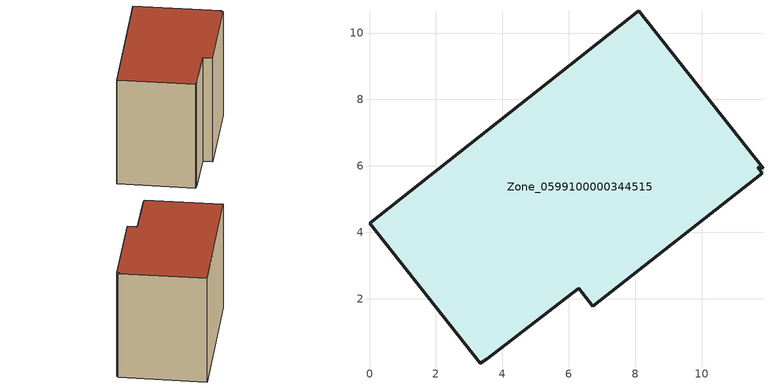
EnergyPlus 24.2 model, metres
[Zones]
Zone_0599100000344515
 floor ground (C_G): 0,4.27 8.1,10.68 11.85,5.94 11.69,5.96 11.82,5.78 6.72,1.77 6.3,2.32 3.55,0.19 3.33,0.05 z0
 wall outside (C_F): 11.82,5.78 11.69,5.96 11.85,5.94 8.1,10.68 0,4.27 3.33,0.05 3.55,0.19 6.3,2.32 6.72,1.77 11.82,5.78 z0:8.01
 roof outside (C_R): 0,4.27 3.33,0.05 3.55,0.19 6.3,2.32 6.72,1.77 11.82,5.78 11.69,5.96 11.85,5.94 8.1,10.68 z8.01
[BUILDING]
Pand.0599100000344515: North Axis=0; Terrain=City; Loads Convergence Tolerance Value=0.04; Temperature Convergence Tolerance Value=0.4; Solar Distribution=FullExterior; Maximum Number of Warmup Days=25; Minimum Number of Warmup Days=1
[Site:Location]
Rotterdam.The.Hague.AP_ZH_NLD Design_Conditions: Latitude=51.96; Longitude=4.45; Time Zone=1; Elevation=-4.5
[SITE:GROUNDTEMPERATURE:BUILDINGSURFACE]
18, 18, 18, 18, 18, 18, 18, 18, 18, 18, 18, 18
[MATERIAL] Thermal Absorptance=0.9; Solar Absorptance=0.7; Visible Absorptance=0.7
Name | Roughness | Thickness | Conductivity | Density | Specific Heat
G.TC.1992-2005 | MediumSmooth | 0.15 | 0.06 | 540 | 1210
F.TC.1992-2005 | Rough | 0.3 | 0.12 | 1920 | 840
R.TC.1992-2005 | MediumRough | 0.2 | 0.08 | 1500 | 1000
[CONSTRUCTION]
C_G: G.TC.1992-2005
C_F: F.TC.1992-2005
C_R: R.TC.1992-2005
[ZONE]
Zone_0599100000344515: Type=1; Multiplier=1; Ceiling Height=Autocalculate; Volume=Autocalculate; Floor Area=autocalculate; Part of Total Floor Area=Yes
[ZONEINFILTRATION:DESIGNFLOWRATE]
Infil_Zone_0599100000344515: Zone or ZoneList or Space or SpaceList=Zone_0599100000344515; Schedule=AlwaysOn; Design Flow Rate Calculation Method=Flow/Area; Flow Rate per Floor Area=0.0015; Constant Term Coefficient=1; Temperature Term Coefficient=0; Velocity Term Coefficient=0; Velocity Squared Term Coefficient=0
[HVACTEMPLATE:ZONE:IDEALLOADSAIRSYSTEM]
Zone_0599100000344515: Maximum Heating Supply Air Temperature=50; Minimum Cooling Supply Air Temperature=13; Maximum Heating Supply Air Humidity Ratio=0.0156; Minimum Cooling Supply Air Humidity Ratio=0.0077; Heating Limit=NoLimit; Cooling Limit=NoLimit; Dehumidification Control Type=ConstantSensibleHeatRatio; Cooling Sensible Heat Ratio=0.7; Dehumidification Setpoint=60; Humidification Control Type=None; Humidification Setpoint=30; Outdoor Air Method=None; Outdoor Air Flow Rate per Person=0.00944; Outdoor Air Flow Rate per Zone Floor Area=0; Outdoor Air Flow Rate per Zone=0; Demand Controlled Ventilation Type=None; Outdoor Air Economizer Type=NoEconomizer; Heat Recovery Type=None; Sensible Heat Recovery Effectiveness=0.7; Latent Heat Recovery Effectiveness=0.65
[ZONECONTROL:THERMOSTAT]
ThermostatControl_Zone_0599100000344515: Zone or ZoneList=Zone_0599100000344515; Control Type Schedule=DualSetpointControlType; Control 1=Thermostat_Zone_0599100000344515; Temperature Difference Between Cutout And Setpoint=0
[THERMOSTATSETPOINT:DUALSETPOINT]
Thermostat_Zone_0599100000344515: Heating Setpoint Temperature Schedule=HeatingSetpoint_Zone_0599100000344515; Cooling Setpoint Temperature Schedule=CoolingSetpoint_Zone_0599100000344515
[SCHEDULE:COMPACT]
HeatingSetpoint_Zone_0599100000344515: Through: 12/31, For: AllDays, Until: 24:00, 21
CoolingSetpoint_Zone_0599100000344515: Through: 12/31, For: AllDays, Until: 24:00, 24
DualSetpointControlType: Through: 12/31, For: AllDays, Until: 24:00, 4
AlwaysOn: Through: 12/31, For: AllDays, Until: 24:00, 1
